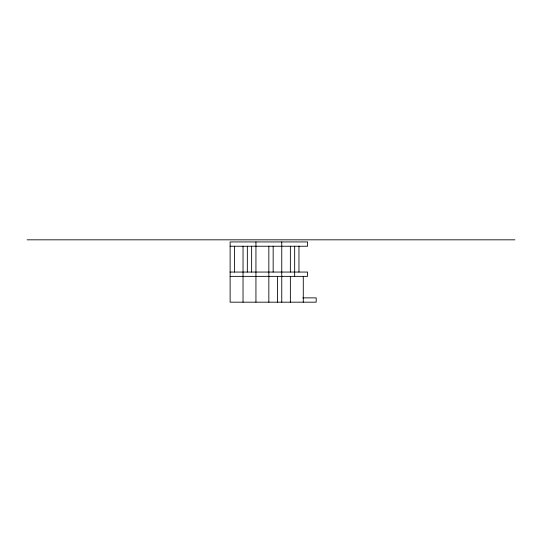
<?xml version="1.0" encoding="UTF-8"?>
<svg xmlns="http://www.w3.org/2000/svg" width="542" height="542" viewBox="0 0 542 542"><rect width="100%" height="100%" fill="white"/><g stroke="black" fill="none" stroke-linecap="round" stroke-linejoin="round"><path stroke-width="0.81" d="M27.1 239.821L514.9 239.821M230.12 246.237L307.578 246.237L307.578 241.935L230.12 241.935L230.12 302.179L316.182 302.179L316.182 297.876L302.856 297.876M230.12 272.057L307.578 272.057L307.578 276.359L230.12 276.359M303.276 276.359L303.276 302.179M298.967 246.237L298.967 272.057M294.665 246.237L294.665 276.359M290.363 246.237L290.363 272.057M290.363 276.359L290.363 302.179M281.759 241.935L281.759 302.179M277.457 276.359L277.457 302.179M273.154 246.237L273.154 272.057M268.846 246.237L268.846 302.179M255.939 241.935L255.939 302.179M251.637 246.237L251.637 272.057M247.335 246.237L247.335 272.057M243.033 246.237L243.033 302.179M234.422 246.237L234.422 272.057"/></g></svg>
